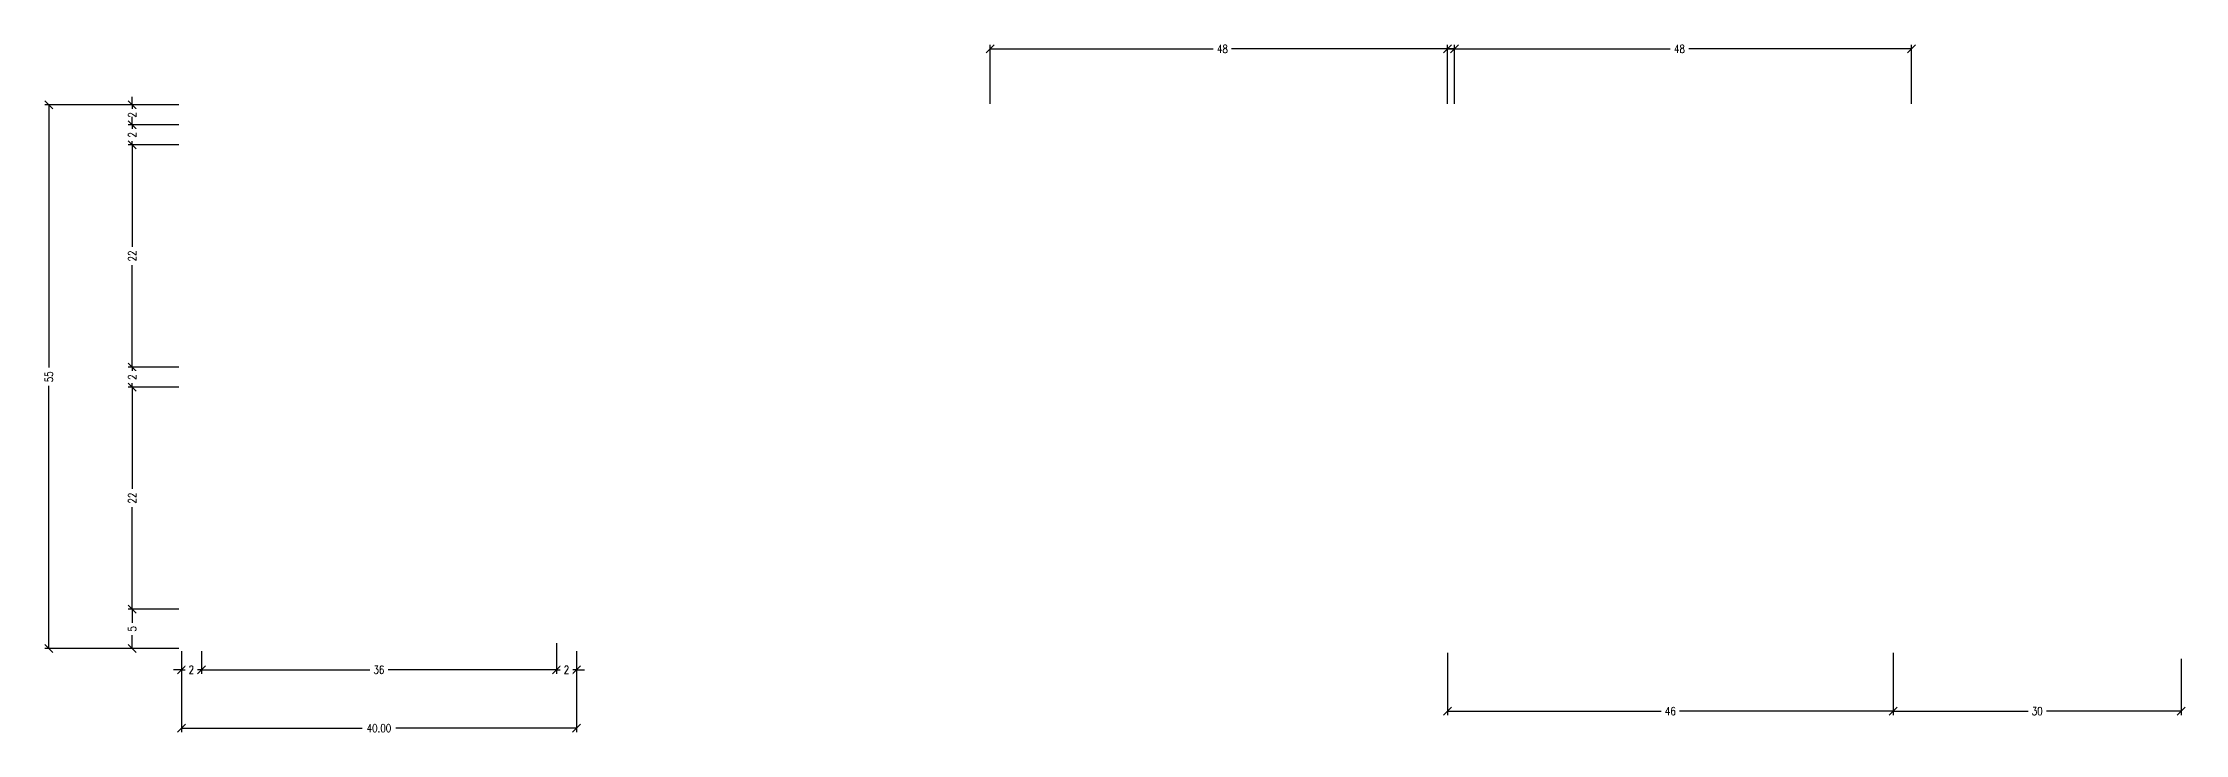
# Model space of a CAD drawing. Header units: inches. Extents: x -15438 to 28214, y -5168 to 29336.
# Drawn here: x 3317.7 to 3534.5, y 4918.5 to 4988.4 of the extents above; entities that cross this region are included whole.
import ezdxf

# ---------------------------------------------------------------- set-up
doc = ezdxf.new("R2010")
doc.units = ezdxf.units.IN
doc.header["$MEASUREMENT"] = 0
doc.layers.add('quote', color=2, linetype='Continuous', lineweight=9)
doc.styles.add('E-ROMANS', font='romans.shx', dxfattribs={"width": 0.8})
doc.dimstyles.new('E-0050_TICK_18', dxfattribs={"dimscale": 0.001, "dimtxt": 90, "dimasz": 90, "dimexe": 45, "dimexo": 30, "dimgap": 45, "dimtad": 0, "dimzin": 0, "dimdsep": 46, "dimtxsty": 'E-ROMANS', "dimblk": 'OBLIQUE', "dimcen": 45, "dimclrd": 256, "dimclre": 256, "dimclrt": 256, "dimadec": 0, "dimazin": 0, "dimtfac": 1, "dimtmove": 1, "dimatfit": 3, "dimldrblk": 'OPEN90', "dimfxl": 1, "dimtfill": 1, "dimtolj": 1, "dimtzin": 0, "dimarcsym": 0})

# ---------------------------------------------------------------- blocks, each defined once
blk = doc.blocks.new('_Oblique')
at = {"color": 0, "linetype": 'ByBlock', "lineweight": -2}
blk.add_line((-0.5, -0.5), (0.5, 0.5), dxfattribs=at)
blk = doc.blocks.new('*D70')
at = {"layer": 'Defpoints', "color": 0, "transparency": 16777216}
for p in [(3331.68, 4982.17), (3318.27, 4927.17), (3331.68, 4927.17)]:
    blk.add_point(p, dxfattribs=at)
at = {"layer": 'quote', "lineweight": -2, "transparency": 16777216}
for p, q in [((3331.41, 4982.17), (3317.86, 4982.17)), ((3318.27, 4982.17), (3318.27, 4955.6)), ((3318.27, 4927.17), (3318.27, 4953.74)), ((3331.41, 4927.17), (3317.86, 4927.17))]:
    blk.add_line(p, q, dxfattribs=at)
at = {"layer": 'quote', "lineweight": -2, "transparency": 16777216, "xscale": 0.81, "yscale": 0.81, "zscale": 0.81}
for p, rotation in [((3318.27, 4982.17), 90), ((3318.27, 4927.17), 270)]:
    blk.add_blockref('_Oblique', p, dxfattribs=dict(at, rotation=rotation))
at = {"layer": 'quote', "transparency": 16777216, "insert": (3318.27, 4954.67), "char_height": 0.81, "attachment_point": 5, "rotation": 90, "style": 'E-ROMANS', "bg_fill": 3, "box_fill_scale": 1.25, "bg_fill_color": 256, "bg_fill_true_color": 13158600, "bg_fill_transparency": 0}
blk.add_mtext('\\A1;55', dxfattribs=at)
blk = doc.blocks.new('_Open90')
at = {"color": 0, "linetype": 'ByBlock', "lineweight": -2}
for p, q in [((0, 0), (-1, 0)), ((-0.5, 0.5), (0, 0)), ((0, 0), (-0.5, -0.5))]:
    blk.add_line(p, q, dxfattribs=at)
blk = doc.blocks.new('*D71')
at = {"layer": 'Defpoints', "color": 0, "transparency": 16777216}
for p in [(3331.68, 4982.17), (3331.68, 4980.15)]:
    blk.add_point(p, dxfattribs=at)
at = {"layer": 'quote', "lineweight": -2, "transparency": 16777216}
for p, q in [((3331.41, 4982.17), (3326.3, 4982.17)), ((3326.71, 4982.17), (3326.71, 4982.98)), ((3326.71, 4982.17), (3326.71, 4981.78)), ((3331.41, 4980.15), (3326.3, 4980.15)), ((3326.71, 4980.15), (3326.71, 4980.54)), ((3326.71, 4980.15), (3326.71, 4979.34))]:
    blk.add_line(p, q, dxfattribs=at)
at = {"layer": 'quote', "lineweight": -2, "transparency": 16777216, "xscale": 0.81, "yscale": 0.81, "zscale": 0.81}
for p, rotation in [((3326.71, 4982.17), 270), ((3326.71, 4980.15), 90)]:
    blk.add_blockref('_Oblique', p, dxfattribs=dict(at, rotation=rotation))
at = {"layer": 'quote', "transparency": 16777216, "insert": (3326.71, 4981.16), "char_height": 0.81, "attachment_point": 5, "rotation": 90, "style": 'E-ROMANS', "bg_fill": 3, "box_fill_scale": 1.25, "bg_fill_color": 256, "bg_fill_true_color": 13158600, "bg_fill_transparency": 0}
blk.add_mtext('\\A1;2', dxfattribs=at)
at = {"layer": 'Defpoints', "color": 0, "transparency": 16777216}
blk.add_point((3326.71, 4980.15), dxfattribs=at)
blk = doc.blocks.new('*D72')
at = {"layer": 'Defpoints', "color": 0, "transparency": 16777216}
for p in [(3331.68, 4980.15), (3331.68, 4978.12)]:
    blk.add_point(p, dxfattribs=at)
at = {"layer": 'quote', "lineweight": -2, "transparency": 16777216}
for p, q in [((3331.41, 4980.15), (3326.3, 4980.15)), ((3326.71, 4980.15), (3326.71, 4980.96)), ((3326.71, 4980.15), (3326.71, 4979.76)), ((3331.41, 4978.12), (3326.3, 4978.12)), ((3326.71, 4978.12), (3326.71, 4978.51)), ((3326.71, 4978.12), (3326.71, 4977.31))]:
    blk.add_line(p, q, dxfattribs=at)
at = {"layer": 'quote', "lineweight": -2, "transparency": 16777216, "xscale": 0.81, "yscale": 0.81, "zscale": 0.81}
for p, rotation in [((3326.71, 4980.15), 270), ((3326.71, 4978.12), 90)]:
    blk.add_blockref('_Oblique', p, dxfattribs=dict(at, rotation=rotation))
at = {"layer": 'quote', "transparency": 16777216, "insert": (3326.71, 4979.14), "char_height": 0.81, "attachment_point": 5, "rotation": 90, "style": 'E-ROMANS', "bg_fill": 3, "box_fill_scale": 1.25, "bg_fill_color": 256, "bg_fill_true_color": 13158600, "bg_fill_transparency": 0}
blk.add_mtext('\\A1;2', dxfattribs=at)
at = {"layer": 'Defpoints', "color": 0, "transparency": 16777216}
blk.add_point((3326.71, 4978.12), dxfattribs=at)
blk = doc.blocks.new('*D73')
at = {"layer": 'Defpoints', "color": 0, "transparency": 16777216}
for p in [(3331.68, 4978.12), (3326.71, 4955.65), (3331.68, 4955.65)]:
    blk.add_point(p, dxfattribs=at)
at = {"layer": 'quote', "lineweight": -2, "transparency": 16777216}
for p, q in [((3331.41, 4978.12), (3326.3, 4978.12)), ((3326.71, 4978.12), (3326.71, 4967.82)), ((3326.71, 4955.65), (3326.71, 4965.96)), ((3331.41, 4955.65), (3326.3, 4955.65))]:
    blk.add_line(p, q, dxfattribs=at)
at = {"layer": 'quote', "lineweight": -2, "transparency": 16777216, "xscale": 0.81, "yscale": 0.81, "zscale": 0.81}
for p, rotation in [((3326.71, 4978.12), 90), ((3326.71, 4955.65), 270)]:
    blk.add_blockref('_Oblique', p, dxfattribs=dict(at, rotation=rotation))
at = {"layer": 'quote', "transparency": 16777216, "insert": (3326.71, 4966.89), "char_height": 0.81, "attachment_point": 5, "rotation": 90, "style": 'E-ROMANS', "bg_fill": 3, "box_fill_scale": 1.25, "bg_fill_color": 256, "bg_fill_true_color": 13158600, "bg_fill_transparency": 0}
blk.add_mtext('\\A1;22', dxfattribs=at)
blk = doc.blocks.new('*D74')
at = {"layer": 'Defpoints', "color": 0, "transparency": 16777216}
for p in [(3331.68, 4955.65), (3331.68, 4953.63)]:
    blk.add_point(p, dxfattribs=at)
at = {"layer": 'quote', "lineweight": -2, "transparency": 16777216}
for p, q in [((3331.41, 4955.65), (3326.3, 4955.65)), ((3326.71, 4955.65), (3326.71, 4956.46)), ((3326.71, 4955.65), (3326.71, 4955.26)), ((3331.41, 4953.63), (3326.3, 4953.63)), ((3326.71, 4953.63), (3326.71, 4954.02)), ((3326.71, 4953.63), (3326.71, 4952.82))]:
    blk.add_line(p, q, dxfattribs=at)
at = {"layer": 'quote', "lineweight": -2, "transparency": 16777216, "xscale": 0.81, "yscale": 0.81, "zscale": 0.81}
for p, rotation in [((3326.71, 4955.65), 270), ((3326.71, 4953.63), 90)]:
    blk.add_blockref('_Oblique', p, dxfattribs=dict(at, rotation=rotation))
at = {"layer": 'quote', "transparency": 16777216, "insert": (3326.71, 4954.64), "char_height": 0.81, "attachment_point": 5, "rotation": 90, "style": 'E-ROMANS', "bg_fill": 3, "box_fill_scale": 1.25, "bg_fill_color": 256, "bg_fill_true_color": 13158600, "bg_fill_transparency": 0}
blk.add_mtext('\\A1;2', dxfattribs=at)
at = {"layer": 'Defpoints', "color": 0, "transparency": 16777216}
blk.add_point((3326.71, 4953.63), dxfattribs=at)
blk = doc.blocks.new('*D75')
at = {"layer": 'Defpoints', "color": 0, "transparency": 16777216}
for p in [(3331.68, 4953.63), (3326.71, 4931.17), (3331.68, 4931.17)]:
    blk.add_point(p, dxfattribs=at)
at = {"layer": 'quote', "lineweight": -2, "transparency": 16777216}
for p, q in [((3331.41, 4953.63), (3326.3, 4953.63)), ((3326.71, 4953.63), (3326.71, 4943.33)), ((3326.71, 4931.17), (3326.71, 4941.47)), ((3331.41, 4931.17), (3326.3, 4931.17))]:
    blk.add_line(p, q, dxfattribs=at)
at = {"layer": 'quote', "lineweight": -2, "transparency": 16777216, "xscale": 0.81, "yscale": 0.81, "zscale": 0.81}
for p, rotation in [((3326.71, 4953.63), 90), ((3326.71, 4931.17), 270)]:
    blk.add_blockref('_Oblique', p, dxfattribs=dict(at, rotation=rotation))
at = {"layer": 'quote', "transparency": 16777216, "insert": (3326.71, 4942.4), "char_height": 0.81, "attachment_point": 5, "rotation": 90, "style": 'E-ROMANS', "bg_fill": 3, "box_fill_scale": 1.25, "bg_fill_color": 256, "bg_fill_true_color": 13158600, "bg_fill_transparency": 0}
blk.add_mtext('\\A1;22', dxfattribs=at)
blk = doc.blocks.new('*D76')
at = {"layer": 'Defpoints', "color": 0, "transparency": 16777216}
for p in [(3331.68, 4931.17), (3326.71, 4927.17), (3331.68, 4927.17)]:
    blk.add_point(p, dxfattribs=at)
at = {"layer": 'quote', "lineweight": -2, "transparency": 16777216}
for p, q in [((3331.41, 4931.17), (3326.3, 4931.17)), ((3326.71, 4931.17), (3326.71, 4929.79)), ((3331.41, 4927.17), (3326.3, 4927.17)), ((3326.71, 4927.17), (3326.71, 4928.55))]:
    blk.add_line(p, q, dxfattribs=at)
at = {"layer": 'quote', "lineweight": -2, "transparency": 16777216, "xscale": 0.81, "yscale": 0.81, "zscale": 0.81}
for p, rotation in [((3326.71, 4931.17), 90), ((3326.71, 4927.17), 270)]:
    blk.add_blockref('_Oblique', p, dxfattribs=dict(at, rotation=rotation))
at = {"layer": 'quote', "transparency": 16777216, "insert": (3326.71, 4929.17), "char_height": 0.81, "attachment_point": 5, "rotation": 90, "style": 'E-ROMANS', "bg_fill": 3, "box_fill_scale": 1.25, "bg_fill_color": 256, "bg_fill_true_color": 13158600, "bg_fill_transparency": 0}
blk.add_mtext('\\A1;5', dxfattribs=at)
blk = doc.blocks.new('*D77')
at = {"layer": 'Defpoints', "color": 0, "transparency": 16777216}
for p in [(3331.68, 4927.17), (3371.68, 4927.17), (3371.68, 4919.13)]:
    blk.add_point(p, dxfattribs=at)
at = {"layer": 'quote', "lineweight": -2, "transparency": 16777216}
for p, q in [((3331.68, 4926.9), (3331.68, 4918.73)), ((3371.68, 4926.9), (3371.68, 4918.73)), ((3331.68, 4919.13), (3349.98, 4919.13)), ((3371.68, 4919.13), (3353.38, 4919.13))]:
    blk.add_line(p, q, dxfattribs=at)
at = {"layer": 'quote', "lineweight": -2, "transparency": 16777216, "xscale": 0.81, "yscale": 0.81, "zscale": 0.81, "rotation": 180}
blk.add_blockref('_Oblique', (3331.68, 4919.13), dxfattribs=at)
at = {"layer": 'quote', "lineweight": -2, "transparency": 16777216, "xscale": 0.81, "yscale": 0.81, "zscale": 0.81}
blk.add_blockref('_Oblique', (3371.68, 4919.13), dxfattribs=at)
at = {"layer": 'quote', "transparency": 16777216, "insert": (3351.68, 4919.13), "char_height": 0.81, "attachment_point": 5, "style": 'E-ROMANS', "bg_fill": 3, "box_fill_scale": 1.25, "bg_fill_color": 256, "bg_fill_true_color": 13158600, "bg_fill_transparency": 0}
blk.add_mtext('\\A1;40.00', dxfattribs=at)
blk = doc.blocks.new('*D78')
at = {"layer": 'Defpoints', "color": 0, "transparency": 16777216}
for p in [(3331.68, 4927.17), (3333.71, 4927.17)]:
    blk.add_point(p, dxfattribs=at)
at = {"layer": 'quote', "lineweight": -2, "transparency": 16777216}
for p, q in [((3331.68, 4925.04), (3330.87, 4925.04)), ((3331.68, 4926.9), (3331.68, 4924.64)), ((3331.68, 4925.04), (3332.07, 4925.04)), ((3333.71, 4925.04), (3333.32, 4925.04)), ((3333.71, 4926.9), (3333.71, 4924.64)), ((3333.71, 4925.04), (3334.52, 4925.04))]:
    blk.add_line(p, q, dxfattribs=at)
at = {"layer": 'quote', "lineweight": -2, "transparency": 16777216, "xscale": 0.81, "yscale": 0.81, "zscale": 0.81}
blk.add_blockref('_Oblique', (3331.68, 4925.04), dxfattribs=at)
at = {"layer": 'quote', "lineweight": -2, "transparency": 16777216, "xscale": 0.81, "yscale": 0.81, "zscale": 0.81, "rotation": 180}
blk.add_blockref('_Oblique', (3333.71, 4925.04), dxfattribs=at)
at = {"layer": 'quote', "transparency": 16777216, "insert": (3332.69, 4925.04), "char_height": 0.81, "attachment_point": 5, "style": 'E-ROMANS', "bg_fill": 3, "box_fill_scale": 1.25, "bg_fill_color": 256, "bg_fill_true_color": 13158600, "bg_fill_transparency": 0}
blk.add_mtext('\\A1;2', dxfattribs=at)
at = {"layer": 'Defpoints', "color": 0, "transparency": 16777216}
blk.add_point((3333.71, 4925.04), dxfattribs=at)
blk = doc.blocks.new('*D79')
at = {"layer": 'Defpoints', "color": 0, "transparency": 16777216}
for p in [(3333.71, 4927.17), (3369.66, 4927.98), (3369.66, 4925.04)]:
    blk.add_point(p, dxfattribs=at)
at = {"layer": 'quote', "lineweight": -2, "transparency": 16777216}
for p, q in [((3369.66, 4927.71), (3369.66, 4924.64)), ((3333.71, 4926.9), (3333.71, 4924.64)), ((3333.71, 4925.04), (3350.75, 4925.04)), ((3369.66, 4925.04), (3352.61, 4925.04))]:
    blk.add_line(p, q, dxfattribs=at)
at = {"layer": 'quote', "lineweight": -2, "transparency": 16777216, "xscale": 0.81, "yscale": 0.81, "zscale": 0.81, "rotation": 180}
blk.add_blockref('_Oblique', (3333.71, 4925.04), dxfattribs=at)
at = {"layer": 'quote', "lineweight": -2, "transparency": 16777216, "xscale": 0.81, "yscale": 0.81, "zscale": 0.81}
blk.add_blockref('_Oblique', (3369.66, 4925.04), dxfattribs=at)
at = {"layer": 'quote', "transparency": 16777216, "insert": (3351.68, 4925.04), "char_height": 0.81, "attachment_point": 5, "style": 'E-ROMANS', "bg_fill": 3, "box_fill_scale": 1.25, "bg_fill_color": 256, "bg_fill_true_color": 13158600, "bg_fill_transparency": 0}
blk.add_mtext('\\A1;36', dxfattribs=at)
blk = doc.blocks.new('*D80')
at = {"layer": 'Defpoints', "color": 0, "transparency": 16777216}
for p in [(3369.66, 4927.98), (3371.68, 4927.17)]:
    blk.add_point(p, dxfattribs=at)
at = {"layer": 'quote', "lineweight": -2, "transparency": 16777216}
for p, q in [((3369.66, 4927.71), (3369.66, 4924.64)), ((3369.66, 4925.04), (3368.85, 4925.04)), ((3369.66, 4925.04), (3370.05, 4925.04)), ((3371.68, 4925.04), (3371.29, 4925.04)), ((3371.68, 4926.9), (3371.68, 4924.64)), ((3371.68, 4925.04), (3372.49, 4925.04))]:
    blk.add_line(p, q, dxfattribs=at)
at = {"layer": 'quote', "lineweight": -2, "transparency": 16777216, "xscale": 0.81, "yscale": 0.81, "zscale": 0.81}
blk.add_blockref('_Oblique', (3369.66, 4925.04), dxfattribs=at)
at = {"layer": 'quote', "lineweight": -2, "transparency": 16777216, "xscale": 0.81, "yscale": 0.81, "zscale": 0.81, "rotation": 180}
blk.add_blockref('_Oblique', (3371.68, 4925.04), dxfattribs=at)
at = {"layer": 'quote', "transparency": 16777216, "insert": (3370.67, 4925.04), "char_height": 0.81, "attachment_point": 5, "style": 'E-ROMANS', "bg_fill": 3, "box_fill_scale": 1.25, "bg_fill_color": 256, "bg_fill_true_color": 13158600, "bg_fill_transparency": 0}
blk.add_mtext('\\A1;2', dxfattribs=at)
at = {"layer": 'Defpoints', "color": 0, "transparency": 16777216}
blk.add_point((3371.68, 4925.04), dxfattribs=at)
blk = doc.blocks.new('*D81')
at = {"layer": 'Defpoints', "color": 0, "transparency": 16777216}
for p in [(3460.57, 4987.84), (3413.57, 4982.01), (3460.57, 4982.01)]:
    blk.add_point(p, dxfattribs=at)
at = {"layer": 'quote', "lineweight": -2, "transparency": 16777216}
for p, q in [((3413.57, 4982.28), (3413.57, 4988.24)), ((3460.57, 4982.28), (3460.57, 4988.24)), ((3413.57, 4987.84), (3436.14, 4987.84)), ((3460.57, 4987.84), (3438, 4987.84))]:
    blk.add_line(p, q, dxfattribs=at)
at = {"layer": 'quote', "lineweight": -2, "transparency": 16777216, "xscale": 0.81, "yscale": 0.81, "zscale": 0.81, "rotation": 180}
blk.add_blockref('_Oblique', (3413.57, 4987.84), dxfattribs=at)
at = {"layer": 'quote', "lineweight": -2, "transparency": 16777216, "xscale": 0.81, "yscale": 0.81, "zscale": 0.81}
blk.add_blockref('_Oblique', (3460.57, 4987.84), dxfattribs=at)
at = {"layer": 'quote', "transparency": 16777216, "insert": (3437.07, 4987.84), "char_height": 0.81, "attachment_point": 5, "style": 'E-ROMANS', "bg_fill": 3, "box_fill_scale": 1.25, "bg_fill_color": 256, "bg_fill_true_color": 13158600, "bg_fill_transparency": 0}
blk.add_mtext('\\A1;48', dxfattribs=at)
blk = doc.blocks.new('*D82')
at = {"layer": 'Defpoints', "color": 0, "transparency": 16777216}
for p in [(3506.84, 4987.84), (3459.84, 4982.01), (3506.84, 4982.01)]:
    blk.add_point(p, dxfattribs=at)
at = {"layer": 'quote', "lineweight": -2, "transparency": 16777216}
for p, q in [((3459.84, 4982.28), (3459.84, 4988.24)), ((3506.84, 4982.28), (3506.84, 4988.24)), ((3459.84, 4987.84), (3482.41, 4987.84)), ((3506.84, 4987.84), (3484.27, 4987.84))]:
    blk.add_line(p, q, dxfattribs=at)
at = {"layer": 'quote', "lineweight": -2, "transparency": 16777216, "xscale": 0.81, "yscale": 0.81, "zscale": 0.81, "rotation": 180}
blk.add_blockref('_Oblique', (3459.84, 4987.84), dxfattribs=at)
at = {"layer": 'quote', "lineweight": -2, "transparency": 16777216, "xscale": 0.81, "yscale": 0.81, "zscale": 0.81}
blk.add_blockref('_Oblique', (3506.84, 4987.84), dxfattribs=at)
at = {"layer": 'quote', "transparency": 16777216, "insert": (3483.34, 4987.84), "char_height": 0.81, "attachment_point": 5, "style": 'E-ROMANS', "bg_fill": 3, "box_fill_scale": 1.25, "bg_fill_color": 256, "bg_fill_true_color": 13158600, "bg_fill_transparency": 0}
blk.add_mtext('\\A1;48', dxfattribs=at)
blk = doc.blocks.new('*D83')
at = {"layer": 'Defpoints', "color": 0, "transparency": 16777216}
for p in [(3459.84, 4927.01), (3504.98, 4927.01), (3504.98, 4920.85)]:
    blk.add_point(p, dxfattribs=at)
at = {"layer": 'quote', "lineweight": -2, "transparency": 16777216}
for p, q in [((3459.84, 4926.74), (3459.84, 4920.44)), ((3504.98, 4926.74), (3504.98, 4920.44)), ((3459.84, 4920.85), (3481.48, 4920.85)), ((3504.98, 4920.85), (3483.34, 4920.85))]:
    blk.add_line(p, q, dxfattribs=at)
at = {"layer": 'quote', "lineweight": -2, "transparency": 16777216, "xscale": 0.81, "yscale": 0.81, "zscale": 0.81, "rotation": 180}
blk.add_blockref('_Oblique', (3459.84, 4920.85), dxfattribs=at)
at = {"layer": 'quote', "lineweight": -2, "transparency": 16777216, "xscale": 0.81, "yscale": 0.81, "zscale": 0.81}
blk.add_blockref('_Oblique', (3504.98, 4920.85), dxfattribs=at)
at = {"layer": 'quote', "transparency": 16777216, "insert": (3482.41, 4920.85), "char_height": 0.81, "attachment_point": 5, "style": 'E-ROMANS', "bg_fill": 3, "box_fill_scale": 1.25, "bg_fill_color": 256, "bg_fill_true_color": 13158600, "bg_fill_transparency": 0}
blk.add_mtext('\\A1;46', dxfattribs=at)
blk = doc.blocks.new('*D84')
at = {"layer": 'Defpoints', "color": 0, "transparency": 16777216}
for p in [(3504.98, 4927.01), (3534.12, 4926.4), (3534.12, 4920.85)]:
    blk.add_point(p, dxfattribs=at)
at = {"layer": 'quote', "lineweight": -2, "transparency": 16777216}
for p, q in [((3504.98, 4926.74), (3504.98, 4920.44)), ((3534.12, 4926.13), (3534.12, 4920.44)), ((3504.98, 4920.85), (3518.62, 4920.85)), ((3534.12, 4920.85), (3520.48, 4920.85))]:
    blk.add_line(p, q, dxfattribs=at)
at = {"layer": 'quote', "lineweight": -2, "transparency": 16777216, "xscale": 0.81, "yscale": 0.81, "zscale": 0.81, "rotation": 180}
blk.add_blockref('_Oblique', (3504.98, 4920.85), dxfattribs=at)
at = {"layer": 'quote', "lineweight": -2, "transparency": 16777216, "xscale": 0.81, "yscale": 0.81, "zscale": 0.81}
blk.add_blockref('_Oblique', (3534.12, 4920.85), dxfattribs=at)
at = {"layer": 'quote', "transparency": 16777216, "insert": (3519.55, 4920.85), "char_height": 0.81, "attachment_point": 5, "style": 'E-ROMANS', "bg_fill": 3, "box_fill_scale": 1.25, "bg_fill_color": 256, "bg_fill_true_color": 13158600, "bg_fill_transparency": 0}
blk.add_mtext('\\A1;30', dxfattribs=at)

msp = doc.modelspace()

# ---------------------------------------------------------------- dimensions: what is measured, and where the dimension line sits
at = {"layer": 'quote'}
for base, p1, p2, text, picture, middle in [((3460.573, 4987.838), (3413.573, 4982.008), (3460.573, 4982.008), '48', '*D81', (3437.073, 4987.838)), ((3504.984, 4920.848), (3459.844, 4927.008), (3504.984, 4927.008), '46', '*D83', (3482.414, 4920.848))]:
    dim = msp.add_linear_dim(base=base, p1=p1, p2=p2, text=text, dimstyle='E-0050_TICK_18', override={"dimscale": 0.009}, dxfattribs=at)
    dim.commit()
    dim.dimension.update_dxf_attribs({"geometry": picture, "text_midpoint": middle})
dim = msp.add_linear_dim(base=(3318.268, 4927.172), p1=(3331.683, 4982.172), p2=(3331.683, 4927.172), angle=90, text='55', dimstyle='E-0050_TICK_18', override={"dimscale": 0.009}, dxfattribs=at)
dim.commit()
dim.dimension.update_dxf_attribs({"geometry": '*D70', "text_midpoint": (3318.268, 4954.672)})

# ---------------------------------------------------------------- next in the draw order: dimensions: what is measured, and where the dimension line sits
for base, p1, p2, text, picture, middle in [((3506.844, 4987.838), (3459.844, 4982.008), (3506.844, 4982.008), '48', '*D82', (3483.344, 4987.838)), ((3534.121, 4920.848), (3504.984, 4927.008), (3534.121, 4926.398), '30', '*D84', (3519.552, 4920.848))]:
    dim = msp.add_linear_dim(base=base, p1=p1, p2=p2, text=text, dimstyle='E-0050_TICK_18', override={"dimscale": 0.009}, dxfattribs=at)
    dim.commit()
    dim.dimension.update_dxf_attribs({"geometry": picture, "text_midpoint": middle})
dim = msp.add_linear_dim(base=(3326.706, 4980.148), p1=(3331.683, 4982.172), p2=(3331.683, 4980.148), angle=90, text='2', dimstyle='E-0050_TICK_18', override={"dimscale": 0.009}, dxfattribs=at)
dim.commit()
dim.dimension.update_dxf_attribs({"geometry": '*D71', "text_midpoint": (3326.706, 4981.16)})

# ---------------------------------------------------------------- next in the draw order: dimensions: what is measured, and where the dimension line sits
dim = msp.add_linear_dim(base=(3326.706, 4978.123), p1=(3331.683, 4980.148), p2=(3331.683, 4978.123), angle=90, text='2', dimstyle='E-0050_TICK_18', override={"dimscale": 0.009}, dxfattribs=at)
dim.commit()
dim.dimension.update_dxf_attribs({"geometry": '*D72', "text_midpoint": (3326.706, 4979.135)})

# ---------------------------------------------------------------- next in the draw order: dimensions: what is measured, and where the dimension line sits
dim = msp.add_linear_dim(base=(3326.706, 4955.652), p1=(3331.683, 4978.123), p2=(3331.683, 4955.652), angle=90, text='22', dimstyle='E-0050_TICK_18', override={"dimscale": 0.009}, dxfattribs=at)
dim.commit()
dim.dimension.update_dxf_attribs({"geometry": '*D73', "text_midpoint": (3326.706, 4966.888)})

# ---------------------------------------------------------------- next in the draw order: dimensions: what is measured, and where the dimension line sits
dim = msp.add_linear_dim(base=(3326.706, 4953.628), p1=(3331.683, 4955.652), p2=(3331.683, 4953.628), angle=90, text='2', dimstyle='E-0050_TICK_18', override={"dimscale": 0.009}, dxfattribs=at)
dim.commit()
dim.dimension.update_dxf_attribs({"geometry": '*D74', "text_midpoint": (3326.706, 4954.64)})

# ---------------------------------------------------------------- next in the draw order: dimensions: what is measured, and where the dimension line sits
dim = msp.add_linear_dim(base=(3326.706, 4931.172), p1=(3331.683, 4953.628), p2=(3331.683, 4931.172), angle=90, text='22', dimstyle='E-0050_TICK_18', override={"dimscale": 0.009}, dxfattribs=at)
dim.commit()
dim.dimension.update_dxf_attribs({"geometry": '*D75', "text_midpoint": (3326.706, 4942.4)})

# ---------------------------------------------------------------- next in the draw order: dimensions: what is measured, and where the dimension line sits
dim = msp.add_linear_dim(base=(3326.706, 4927.172), p1=(3331.683, 4931.172), p2=(3331.683, 4927.172), angle=90, text='5', dimstyle='E-0050_TICK_18', override={"dimscale": 0.009}, dxfattribs=at)
dim.commit()
dim.dimension.update_dxf_attribs({"geometry": '*D76', "text_midpoint": (3326.706, 4929.172)})

# ---------------------------------------------------------------- next in the draw order: dimensions: what is measured, and where the dimension line sits
dim = msp.add_linear_dim(base=(3371.683, 4919.133), p1=(3331.683, 4927.172), p2=(3371.683, 4927.172), dimstyle='E-0050_TICK_18', override={"dimscale": 0.009}, dxfattribs=at)
dim.commit()
dim.dimension.update_dxf_attribs({"geometry": '*D77', "text_midpoint": (3351.683, 4919.133)})

# ---------------------------------------------------------------- next in the draw order: dimensions: what is measured, and where the dimension line sits
dim = msp.add_linear_dim(base=(3333.707, 4925.041), p1=(3331.683, 4927.172), p2=(3333.707, 4927.172), text='2', dimstyle='E-0050_TICK_18', override={"dimscale": 0.009}, dxfattribs=at)
dim.commit()
dim.dimension.update_dxf_attribs({"geometry": '*D78', "text_midpoint": (3332.695, 4925.041)})

# ---------------------------------------------------------------- next in the draw order: dimensions: what is measured, and where the dimension line sits
dim = msp.add_linear_dim(base=(3369.658, 4925.041), p1=(3333.707, 4927.172), p2=(3369.658, 4927.978), text='36', dimstyle='E-0050_TICK_18', override={"dimscale": 0.009}, dxfattribs=at)
dim.commit()
dim.dimension.update_dxf_attribs({"geometry": '*D79', "text_midpoint": (3351.683, 4925.041)})

# ---------------------------------------------------------------- next in the draw order: dimensions: what is measured, and where the dimension line sits
dim = msp.add_linear_dim(base=(3371.683, 4925.041), p1=(3369.658, 4927.978), p2=(3371.683, 4927.172), text='2', dimstyle='E-0050_TICK_18', override={"dimscale": 0.009}, dxfattribs=at)
dim.commit()
dim.dimension.update_dxf_attribs({"geometry": '*D80', "text_midpoint": (3370.67, 4925.041)})

doc.saveas('drawing.dxf')
